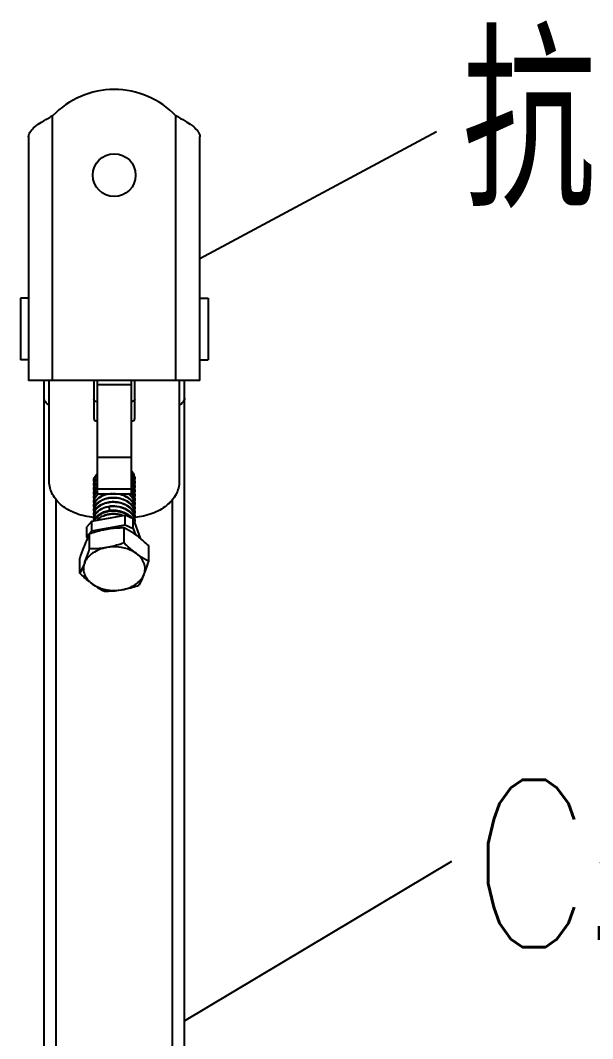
# Model space of a CAD drawing. Extents: x 27938 to 1507990, y 110129 to 923079.
# Drawn here: x 484234 to 485602, y 359780 to 362213 of the extents above; entities that cross this region are included whole.
import ezdxf

# ---------------------------------------------------------------- set-up
doc = ezdxf.new("R2010")
doc.units = 0
doc.header["$LTSCALE"] = 1000
doc.header["$MEASUREMENT"] = 0
doc.layers.add('W_DIM', color=4, linetype='Continuous')
doc.styles.get("Standard").update_dxf_attribs({"font": 'gbenor.shx', "bigfont": 'gbcbig.shx'})
doc.styles.add('wwp100', font='txt.shx', dxfattribs={"width": 0.7, "height": 400, "bigfont": 'hztxt.shx'})
doc.dimstyles.get("Standard").update_dxf_attribs({"dimtxt": 0.18, "dimasz": 0.18, "dimexe": 0.18, "dimexo": 0.0625, "dimgap": 0.09, "dimtad": 0, "dimtih": 1, "dimtoh": 1, "dimdec": 4, "dimzin": 0, "dimdsep": 46, "dimtxsty": 'Standard', "dimcen": 0.09, "dimadec": 0, "dimazin": 0, "dimtfac": 1, "dimtdec": 4, "dimtofl": 0, "dimtmove": 0, "dimatfit": 3, "dimfxl": 1, "dimtolj": 1, "dimtzin": 0, "dimarcsym": 0})

msp = doc.modelspace()

# ---------------------------------------------------------------- linework, layer by layer
for p, q in [((484311.6, 361352.6), (484311.6, 361985.1)), ((484606, 361352.6), (484606, 361985.1)), ((484254.3, 361935.1), (484254.3, 361352.6)), ((484663.2, 361352.6), (484663.2, 361935.1)), ((484254.3, 361548.9), (484234.5, 361548.9)), ((484234.5, 361548.9), (484234.5, 361401.7)), ((484663.2, 361548.9), (484683, 361548.9)), ((484683, 361548.9), (484683, 361401.7)), ((484254.3, 361401.7), (484234.5, 361401.7)), ((484663.2, 361401.7), (484683, 361401.7)), ((484663.2, 361352.6), (484254.3, 361352.6)), ((484291.1, 358782.2), (484291.1, 361352.6)), ((484303.4, 361111), (484303.4, 361352.6)), ((484409.7, 361352.6), (484409.7, 361261.3)), ((484417.9, 361352.6), (484417.9, 361081.7)), ((484417.9, 361342.7), (484499.7, 361342.7)), ((484499.7, 361081.7), (484499.7, 361352.6)), ((484507.8, 361261.3), (484507.8, 361352.6)), ((484614.1, 361352.6), (484614.1, 361111)), ((484626.4, 358782.2), (484626.4, 361352.6)), ((484417.9, 361169.2), (484499.7, 361169.2)), ((484417.9, 361093.6), (484499.7, 361093.6)), ((484417.9, 361081.7), (484499.7, 361081.7)), ((484319.8, 358903.1), (484319.8, 361068.2)), ((484445.6, 361050.5), (484447.7, 361042.1)), ((484597.8, 358903.1), (484597.8, 361068.2)), ((484405.1, 361016.7), (484484.5, 361030.6)), ((484504.3, 361022.2), (484484.5, 361030.6)), ((484484.5, 361007.5), (484484.5, 361030.6)), ((484405.1, 361016.7), (484393.2, 361002.7)), ((484393.2, 360979.6), (484393.2, 361002.7)), ((484405.1, 360993.6), (484405.1, 361016.7)), ((484405.1, 360993.6), (484484.5, 361007.5)), ((484482.4, 360964.3), (484482.4, 361000.2)), ((484484.5, 361007.5), (484504.3, 360999)), ((484504.3, 361022.2), (484520.7, 360975.3)), ((484504.3, 360999), (484504.3, 361022.2)), ((484504.3, 360999), (484509.6, 360983.8)), ((484393.2, 360979.6), (484405.1, 360993.6)), ((484394.6, 360975.4), (484393.2, 360979.6)), ((484399.9, 360949.9), (484399.9, 360985.7)), ((484541.3, 360921), (484541.3, 360956.8)), ((484376.3, 360892.1), (484376.3, 360928))]:
    msp.add_line(p, q)
msp.add_circle((484458.8, 361843.3), 51.1)
for centre, radius, start, end in [((484458.8, 361843.3), 204.4, 43.9455, 136.0545), ((484464.4, 361697.7), 325.5, 117.9978, 119.2622), ((484453.2, 361697.7), 325.5, 60.7378, 62.0022), ((484471.4, 361111.6), 37.9, 39.7045, 41.528), ((484471, 361110), 38.3, 41.2696, 41.5925), ((484478.8, 361114.8), 29.1, 18.4603, 20.6754), ((484479.3, 361116.3), 28.6, 15.9619, 18.4588), ((484432, 361110.3), 22.3, 176.7735, 180.0108), ((484432.3, 361110.3), 22.6, 180.0526, 191.0446), ((484432, 361100.2), 22.3, 176.7894, 180.0075), ((484432.3, 361100.2), 22.6, 180.049, 190.9977), ((484441.8, 361095.9), 33.7, 135.4665, 138.8015), ((484441.8, 361085.8), 33.7, 135.4871, 138.7938), ((484441.8, 361075.7), 33.7, 135.4659, 138.8093), ((484478.8, 361104.7), 29.1, 18.4602, 20.6744), ((484478.8, 361094.6), 29.1, 18.4602, 20.6742), ((484479.3, 361106.1), 28.6, 15.9611, 18.4587), ((484479.3, 361096), 28.6, 15.9615, 18.4587), ((484480.7, 361115.3), 27.1, 350.0725, 359.9827), ((484480.7, 361105.2), 27.1, 350.1241, 359.9724), ((484480.9, 361115.3), 26.9, 2.6981, 5.2477), ((484481, 361115.3), 26.9, 0.008, 2.6973), ((484481, 361105.2), 26.9, 359.9975, 2.695), ((484481, 361095.1), 26.9, 0.011, 2.6839), ((484432, 361090), 22.3, 176.785, 179.9983), ((484432.3, 361090.1), 22.6, 180.0405, 191.0531), ((484432, 361079.9), 22.3, 176.7769, 180.0081), ((484432.3, 361079.9), 22.6, 180.0497, 191.0016), ((484441.8, 361065.6), 33.7, 135.4702, 138.7951), ((484442.5, 361054.8), 34.7, 132.2645, 138.752), ((484444.6, 361052.4), 37.8, 129.2284, 132.3075), ((484456.1, 361018.7), 54.3, 98.9818, 101.0323), ((484471.6, 361071.3), 37.5, 38.3867, 41.6033), ((484471.3, 361069.8), 37.9, 39.969, 41.5624), ((484471.8, 361060.1), 37.3, 37.6353, 41.5837), ((484478.8, 361084.5), 29.1, 18.4603, 20.6751), ((484478.8, 361074.4), 29.1, 18.4602, 20.6743), ((484478.8, 361064.2), 29.1, 18.4602, 20.6747), ((484479.3, 361085.9), 28.6, 15.9624, 18.4588), ((484479.3, 361075.8), 28.6, 15.9612, 18.4587), ((484479.3, 361065.7), 28.6, 15.9616, 18.4587), ((484480.7, 361095.1), 27.1, 350.1633, 359.9862), ((484480.7, 361085), 27.1, 350.0816, 359.9797), ((484480.7, 361074.9), 27.1, 350.141, 359.976), ((484480.9, 361085), 26.9, 2.6985, 5.2581), ((484481, 361085), 26.9, 0.005, 2.6978), ((484481, 361074.9), 26.9, 0.0011, 2.692), ((484432, 361069.8), 22.3, 176.7867, 180.0021), ((484432.3, 361069.8), 22.6, 180.0437, 191.0051), ((484432, 361059.7), 22.3, 176.7795, 180.0015), ((484432.3, 361059.7), 22.6, 180.0437, 191.062), ((484432, 361049.6), 22.3, 176.7801, 180.0075), ((484432.3, 361049.6), 22.6, 180.049, 190.9954), ((484456.1, 361008.3), 54.6, 99.0333, 99.9567), ((484456.5, 361004.9), 58.1, 82.211, 82.5185), ((484478.8, 361054.1), 29.1, 18.4603, 20.6749), ((484478.8, 361044), 29.1, 18.4602, 20.6741), ((484479.3, 361055.5), 28.6, 15.9612, 18.4587), ((484479.1, 361045.4), 28.8, 18.117, 18.456), ((484479.3, 361045.4), 28.6, 15.9641, 18.119), ((484480.7, 361064.8), 27.1, 350.0747, 359.9827), ((484480.8, 361054.6), 27.1, 350.395, 359.9755), ((484480.9, 361064.7), 26.9, 2.6886, 5.2518), ((484481, 361064.7), 26.9, 0.008, 2.6878), ((484481, 361054.6), 26.9, 0.0004, 2.6959), ((484432, 361039.4), 22.3, 176.7856, 179.9966), ((484432.3, 361039.5), 22.6, 180.0384, 191.0179), ((484432, 361029.3), 22.3, 176.7743, 180.0077), ((484432.3, 361029.3), 22.6, 180.0498, 191.0645), ((484456.2, 360976.7), 65.9, 97.4386, 99.2614), ((484456, 360988.9), 53.8, 100.5055, 101.18), ((484456.1, 360988.4), 54.3, 98.9052, 100.5042), ((484478.8, 361033.9), 29.1, 18.4602, 20.6754), ((484478.8, 361023.8), 29.1, 18.4602, 20.6746), ((484478.6, 361013.6), 29.3, 18.4202, 20.7394), ((484479.3, 361035.3), 28.6, 15.9619, 18.4587), ((484479.3, 361025.2), 28.6, 15.9611, 18.4587), ((484479.3, 361015.1), 28.6, 15.8298, 18.459), ((484480.7, 361044.5), 27.1, 350.1504, 359.9814), ((484480.7, 361034.4), 27.1, 350.0711, 359.9827), ((484480.7, 361024.3), 27.1, 350.1078, 359.9722), ((484480.9, 361034.4), 26.9, 2.6938, 5.2451), ((484481, 361044.5), 26.9, 0.0063, 2.6857), ((484481, 361034.4), 26.9, 0.008, 2.693), ((484481, 361024.3), 26.9, 359.9973, 2.6949), ((484432, 361019.2), 22.3, 176.7845, 184.2112), ((484480.8, 361014.1), 27, 2.8574, 5.2194), ((484480.8, 361014.1), 27, 0.0081, 2.8567), ((484480.8, 361014.1), 27.1, 356.5315, 0.0065)]:
    msp.add_arc(centre, radius, start, end)
for points, knots in [([(484254.3, 361935.1), (484254.3, 361944.2), (484266.9, 361958), (484285.9, 361970.7), (484298.6, 361977.9), (484305.3, 361981.7)], [0, 0, 0, 0, 0.388881, 0.673899, 1, 1, 1, 1]), ([(484612.3, 361981.7), (484619, 361977.9), (484631.6, 361970.7), (484650.6, 361958), (484663.2, 361944.2), (484663.2, 361935.1)], [0, 0, 0, 0, 0.326101, 0.611119, 1, 1, 1, 1]), ([(484303.3, 361293.9), (484299.9, 361295.6), (484293.9, 361300), (484291.1, 361307.2), (484291.1, 361310.5)], [0, 0, 0, 0, 0.538137, 1, 1, 1, 1]), ([(484417.9, 361301.8), (484415.9, 361301.8), (484412.1, 361302.6), (484409.7, 361306), (484409.7, 361307.6)], [0, 0, 0, 0, 0.559761, 1, 1, 1, 1]), ([(484507.8, 361307.6), (484507.8, 361306), (484505.4, 361302.6), (484501.7, 361301.8), (484499.7, 361301.8)], [0, 0, 0, 0, 0.440239, 1, 1, 1, 1]), ([(484626.4, 361310.5), (484626.4, 361307.2), (484623.7, 361300), (484617.7, 361295.6), (484614.2, 361293.9)], [0, 0, 0, 0, 0.461863, 1, 1, 1, 1]), ([(484409.7, 361261.3), (484409.7, 361259.7), (484412.1, 361256.3), (484415.9, 361255.5), (484417.9, 361255.5)], [0, 0, 0, 0, 0.440239, 1, 1, 1, 1]), ([(484499.7, 361255.5), (484501.7, 361255.5), (484505.4, 361256.3), (484507.8, 361259.7), (484507.8, 361261.3)], [0, 0, 0, 0, 0.559761, 1, 1, 1, 1]), ([(484409.7, 361111.5), (484409.7, 361114.8), (484411.2, 361121.6), (484415.3, 361127.1), (484417.8, 361129.6)], [0, 0, 0, 0, 0.479607, 1, 1, 1, 1]), ([(484417.8, 361128.4), (484415.5, 361126), (484411.6, 361120.9), (484409.9, 361114.6), (484409.7, 361111.5)], [0, 0, 0, 0, 0.520009, 1, 1, 1, 1]), ([(484499.7, 361126.5), (484500.5, 361125.7), (484503.2, 361122.3), (484505.4, 361118.3), (484506.4, 361115.2)], [0, 0, 0, 0, 0.25985, 1, 1, 1, 1]), ([(484506, 361115), (484505.7, 361115.9), (484504.1, 361119.6), (484501.7, 361123), (484499.7, 361125.3)], [0, 0, 0, 0, 0.242549, 1, 1, 1, 1]), ([(484506, 361125.1), (484505.7, 361126), (484504.1, 361129.7), (484501.8, 361133), (484499.8, 361135.3)], [0, 0, 0, 0, 0.242679, 1, 1, 1, 1]), ([(484500.5, 361135.8), (484501.1, 361135), (484503.6, 361131.8), (484505.5, 361128.1), (484506.4, 361125.3)], [0, 0, 0, 0, 0.25881, 1, 1, 1, 1]), ([(484410.2, 361025), (484396, 361026.3), (484368.8, 361032.2), (484333.8, 361051), (484309.5, 361078), (484303.4, 361100.4), (484303.4, 361111)], [0, 0, 0, 0, 0.288185, 0.553327, 0.788006, 1, 1, 1, 1]), ([(484417.7, 361118.3), (484415.4, 361115.9), (484411.6, 361110.7), (484409.9, 361104.4), (484409.7, 361101.4)], [0, 0, 0, 0, 0.519993, 1, 1, 1, 1]), ([(484409.7, 361101.4), (484409.7, 361104.4), (484411, 361110.5), (484414.3, 361115.7), (484416.4, 361118.1)], [0, 0, 0, 0, 0.482588, 1, 1, 1, 1]), ([(484417.8, 361108.1), (484415.5, 361105.8), (484411.6, 361100.6), (484409.9, 361094.3), (484409.7, 361091.3)], [0, 0, 0, 0, 0.52002, 1, 1, 1, 1]), ([(484409.7, 361091.3), (484409.7, 361094.2), (484411, 361100.4), (484414.4, 361105.6), (484416.4, 361108)], [0, 0, 0, 0, 0.482583, 1, 1, 1, 1]), ([(484417.8, 361098), (484415.5, 361095.7), (484411.6, 361090.5), (484409.9, 361084.2), (484409.7, 361081.2)], [0, 0, 0, 0, 0.520002, 1, 1, 1, 1]), ([(484409.7, 361081.2), (484409.7, 361084.1), (484411, 361090.3), (484414.3, 361095.5), (484416.4, 361097.9)], [0, 0, 0, 0, 0.482587, 1, 1, 1, 1]), ([(484499.7, 361116.5), (484500.4, 361115.6), (484503.2, 361112.2), (484505.4, 361108.2), (484506.4, 361105.1)], [0, 0, 0, 0, 0.25988, 1, 1, 1, 1]), ([(484506, 361104.9), (484505.7, 361105.8), (484504.1, 361109.5), (484501.7, 361112.9), (484499.7, 361115.2)], [0, 0, 0, 0, 0.242552, 1, 1, 1, 1]), ([(484499.7, 361106.3), (484500.4, 361105.5), (484503.2, 361102), (484505.4, 361098.1), (484506.4, 361095)], [0, 0, 0, 0, 0.259876, 1, 1, 1, 1]), ([(484506, 361094.8), (484505.7, 361095.7), (484504.1, 361099.4), (484501.7, 361102.8), (484499.7, 361105.1)], [0, 0, 0, 0, 0.242544, 1, 1, 1, 1]), ([(484614.1, 361111), (484614.1, 361100.5), (484608, 361078.1), (484583.9, 361051.2), (484549.1, 361032.3), (484522, 361026.4), (484507.8, 361025)], [0, 0, 0, 0, 0.212085, 0.446759, 0.711828, 1, 1, 1, 1]), ([(484417.8, 361087.9), (484415.4, 361085.6), (484411.6, 361080.4), (484409.9, 361074.1), (484409.7, 361071.1)], [0, 0, 0, 0, 0.520001, 1, 1, 1, 1]), ([(484409.7, 361071.1), (484409.7, 361074), (484411, 361080.1), (484414.4, 361085.4), (484416.4, 361087.7)], [0, 0, 0, 0, 0.482586, 1, 1, 1, 1]), ([(484422.4, 361081.8), (484418.8, 361079.2), (484412.8, 361073.1), (484410, 361064.8), (484409.7, 361060.9)], [0, 0, 0, 0, 0.52908, 1, 1, 1, 1]), ([(484454.2, 361081.7), (484448.5, 361081.5), (484437.6, 361079.8), (484423.2, 361073.3), (484413, 361063.4), (484410, 361054.9), (484409.7, 361050.8)], [0, 0, 0, 0, 0.291873, 0.559175, 0.79302, 1, 1, 1, 1]), ([(484409.7, 361060.9), (484409.7, 361063.9), (484411, 361070), (484414.3, 361075.2), (484416.4, 361077.6)], [0, 0, 0, 0, 0.482585, 1, 1, 1, 1]), ([(484416.4, 361067.5), (484418, 361069.3), (484425.6, 361076.3), (484435.8, 361080.3), (484443.6, 361081.8)], [0, 0, 0, 0, 0.228177, 1, 1, 1, 1]), ([(484416.4, 361057.4), (484421.8, 361063.6), (484433.9, 361070.1), (484451.4, 361073.2), (484465.8, 361072.8), (484479.6, 361069.4), (484491.7, 361063.4), (484501.2, 361055), (484505.2, 361048), (484506.4, 361044.4)], [0, 0, 0, 0, 0.235001, 0.369196, 0.507414, 0.643709, 0.772807, 0.891505, 1, 1, 1, 1]), ([(484447.6, 361072.4), (484449.3, 361072.7), (484456.4, 361073.5), (484463.7, 361072.9), (484468.9, 361071.8)], [0, 0, 0, 0, 0.247797, 1, 1, 1, 1]), ([(484506, 361054.3), (484504.5, 361058.3), (484499.4, 361066.1), (484487.8, 361074.8), (484473.2, 361080.4), (484462.6, 361081.7), (484457.2, 361081.8)], [0, 0, 0, 0, 0.218898, 0.461373, 0.725247, 1, 1, 1, 1]), ([(484469.5, 361081.8), (484473.9, 361081), (484482.2, 361078.5), (484493.1, 361072.4), (484501.6, 361064.4), (484505.3, 361057.8), (484506.4, 361054.5)], [0, 0, 0, 0, 0.276521, 0.537648, 0.778453, 1, 1, 1, 1]), ([(484506, 361064.4), (484504.7, 361067.8), (484500.7, 361074.5), (484494.9, 361079.5), (484491.6, 361081.8)], [0, 0, 0, 0, 0.478395, 1, 1, 1, 1]), ([(484493.4, 361081.7), (484496.4, 361079.4), (484501.7, 361074.4), (484505.3, 361067.9), (484506.4, 361064.6)], [0, 0, 0, 0, 0.520421, 1, 1, 1, 1]), ([(484499.7, 361086.1), (484500.4, 361085.2), (484503.2, 361081.8), (484505.4, 361077.8), (484506.4, 361074.7)], [0, 0, 0, 0, 0.259878, 1, 1, 1, 1]), ([(484506, 361084.6), (484505.7, 361085.5), (484504.2, 361088.9), (484502.2, 361092), (484500.4, 361094.1)], [0, 0, 0, 0, 0.243219, 1, 1, 1, 1]), ([(484501, 361094.6), (484501.6, 361093.9), (484503.8, 361090.8), (484505.5, 361087.5), (484506.4, 361084.8)], [0, 0, 0, 0, 0.258068, 1, 1, 1, 1]), ([(484506, 361074.5), (484505.7, 361075.2), (484504.5, 361078.2), (484502.8, 361080.9), (484501.3, 361082.9)], [0, 0, 0, 0, 0.244171, 1, 1, 1, 1]), ([(484506, 361044.2), (484504.4, 361048.5), (484498.8, 361056.8), (484486, 361065.7), (484470.2, 361071), (484453.2, 361072.3), (484436.7, 361069.4), (484422.8, 361062.8), (484412.9, 361053.1), (484410, 361044.7), (484409.7, 361040.7)], [0, 0, 0, 0, 0.114222, 0.241564, 0.380183, 0.523375, 0.662466, 0.789658, 0.901085, 1, 1, 1, 1]), ([(484409.7, 361050.8), (484409.7, 361053.8), (484411, 361059.9), (484414.3, 361065.1), (484416.4, 361067.5)], [0, 0, 0, 0, 0.482588, 1, 1, 1, 1]), ([(484506, 361034), (484504.4, 361038.3), (484498.8, 361046.7), (484486, 361055.6), (484470.2, 361060.9), (484453.2, 361062.1), (484436.7, 361059.3), (484422.8, 361052.7), (484412.9, 361043), (484410, 361034.6), (484409.7, 361030.6)], [0, 0, 0, 0, 0.11422, 0.241557, 0.38018, 0.523371, 0.662464, 0.789655, 0.901082, 1, 1, 1, 1]), ([(484409.7, 361040.7), (484409.7, 361043.6), (484411, 361049.8), (484414.4, 361055), (484416.4, 361057.4)], [0, 0, 0, 0, 0.482586, 1, 1, 1, 1]), ([(484445.6, 361050.5), (484440.8, 361049.7), (484431.8, 361047.2), (484420.2, 361040.5), (484412.2, 361031.4), (484409.9, 361024), (484409.7, 361020.5)], [0, 0, 0, 0, 0.290521, 0.554658, 0.788516, 1, 1, 1, 1]), ([(484416.4, 361047.3), (484421.8, 361053.4), (484433.9, 361060), (484451.4, 361063.1), (484465.8, 361062.7), (484479.6, 361059.3), (484491.7, 361053.3), (484501.2, 361044.9), (484505.2, 361037.8), (484506.4, 361034.2)], [0, 0, 0, 0, 0.234995, 0.369193, 0.507415, 0.643708, 0.772808, 0.891506, 1, 1, 1, 1]), ([(484416.4, 361037.1), (484418.1, 361039), (484426.2, 361046.4), (484437, 361050.4), (484445.3, 361051.7)], [0, 0, 0, 0, 0.22749, 1, 1, 1, 1]), ([(484444.5, 361051.6), (484446.6, 361052), (484455, 361053.4), (484463.7, 361052.8), (484470, 361051.3)], [0, 0, 0, 0, 0.246468, 1, 1, 1, 1]), ([(484445.3, 361051.7), (484451.7, 361052.8), (484464.8, 361053.1), (484483.3, 361048.2), (484498.3, 361038.6), (484504.8, 361029.1), (484506.4, 361024.1)], [0, 0, 0, 0, 0.271171, 0.538307, 0.783282, 1, 1, 1, 1]), ([(484506, 361023.9), (484504.2, 361028.7), (484497.6, 361037.9), (484482.7, 361047.1), (484464.7, 361051.8), (484451.9, 361051.6), (484445.6, 361050.5)], [0, 0, 0, 0, 0.217951, 0.46337, 0.729831, 1, 1, 1, 1]), ([(484447.6, 361062.3), (484448.9, 361062.5), (484454.4, 361063.2), (484460, 361063), (484464.1, 361062.5)], [0, 0, 0, 0, 0.247252, 1, 1, 1, 1]), ([(484409.7, 361030.6), (484409.7, 361033.5), (484411, 361039.7), (484414.3, 361044.9), (484416.4, 361047.3)], [0, 0, 0, 0, 0.482586, 1, 1, 1, 1]), ([(484409.7, 361020.5), (484409.7, 361023.4), (484411, 361029.5), (484414.3, 361034.8), (484416.4, 361037.1)], [0, 0, 0, 0, 0.482589, 1, 1, 1, 1]), ([(484411, 361017.8), (484411.3, 361018.6), (484412.6, 361022), (484414.6, 361025), (484416.4, 361027)], [0, 0, 0, 0, 0.241445, 1, 1, 1, 1]), ([(484496.8, 361025.5), (484490.9, 361031.1), (484479.2, 361037.1), (484462.6, 361040.3), (484449.4, 361040.3), (484436.9, 361037.8), (484423.1, 361032), (484414.6, 361024.1), (484411.8, 361017.9)], [0, 0, 0, 0, 0.255096, 0.39268, 0.530602, 0.663916, 0.788307, 1, 1, 1, 1]), ([(484416.4, 361027), (484418.1, 361028.9), (484426.3, 361036.3), (484437.2, 361040.3), (484445.6, 361041.7)], [0, 0, 0, 0, 0.227377, 1, 1, 1, 1]), ([(484417.6, 361019), (484424.7, 361026.4), (484440.8, 361033.2), (484462.5, 361034), (484474, 361031.7), (484479.4, 361029.8)], [0, 0, 0, 0, 0.470214, 0.736055, 1, 1, 1, 1]), ([(484431.8, 361028.6), (484435.3, 361030.5), (484450.9, 361036.3), (484469, 361034.9), (484480.7, 361030)], [0, 0, 0, 0, 0.239303, 1, 1, 1, 1]), ([(484447.7, 361042), (484457.8, 361043.3), (484477.8, 361041.6), (484495.5, 361030.9), (484501.2, 361023.7)], [0, 0, 0, 0, 0.526254, 1, 1, 1, 1]), ([(484447.7, 361042.1), (484449.5, 361042.3), (484456.8, 361043.1), (484464.2, 361042.5), (484469.6, 361041.3)], [0, 0, 0, 0, 0.247915, 1, 1, 1, 1]), ([(484482.4, 361000.2), (484479, 361000.1), (484465.2, 360999.9), (484451.4, 360998.5), (484441.1, 360996.7)], [0, 0, 0, 0, 0.246121, 1, 1, 1, 1]), ([(484511.8, 360982.3), (484509.4, 360984), (484500, 360990.7), (484489.9, 360996.4), (484482.4, 361000.2)], [0, 0, 0, 0, 0.263099, 1, 1, 1, 1]), ([(484399.9, 360985.7), (484398.9, 360983.9), (484394.6, 360975.7), (484390.8, 360967.2), (484388.1, 360960.6)], [0, 0, 0, 0, 0.226572, 1, 1, 1, 1]), ([(484441.1, 360996.7), (484437.6, 360996.1), (484423.7, 360993.3), (484410, 360989.2), (484399.9, 360985.7)], [0, 0, 0, 0, 0.248499, 1, 1, 1, 1]), ([(484541.3, 360956.8), (484538.9, 360959.2), (484529.5, 360968.1), (484519.6, 360976.6), (484511.8, 360982.3)], [0, 0, 0, 0, 0.257895, 1, 1, 1, 1]), ([(484388.1, 360960.6), (484387, 360958.1), (484382.8, 360947.4), (484379, 360936.4), (484376.3, 360928)], [0, 0, 0, 0, 0.233658, 1, 1, 1, 1]), ([(484441.1, 360953.3), (484435, 360952.3), (484423.3, 360949.1), (484407.8, 360941.1), (484395.5, 360930.6), (484389.9, 360921.8), (484388.1, 360917.3)], [0, 0, 0, 0, 0.27851, 0.540172, 0.780428, 1, 1, 1, 1]), ([(484441.1, 360953.3), (484437.6, 360952.7), (484424, 360950.7), (484410.2, 360949.9), (484399.9, 360949.9)], [0, 0, 0, 0, 0.254083, 1, 1, 1, 1]), ([(484482.4, 360964.3), (484479, 360963.1), (484465.5, 360958.7), (484451.6, 360955.2), (484441.1, 360953.3)], [0, 0, 0, 0, 0.251163, 1, 1, 1, 1]), ([(484511.8, 360938.9), (484507.2, 360942.3), (484485.7, 360954.2), (484459.5, 360956.5), (484441.1, 360953.3)], [0, 0, 0, 0, 0.235366, 1, 1, 1, 1]), ([(484511.8, 360938.9), (484509.3, 360940.7), (484499, 360948.7), (484489.4, 360957.4), (484482.4, 360964.3)], [0, 0, 0, 0, 0.240981, 1, 1, 1, 1]), ([(484388.1, 360917.3), (484389.1, 360919.8), (484393.3, 360930.5), (484397.1, 360941.5), (484399.9, 360949.9)], [0, 0, 0, 0, 0.233658, 1, 1, 1, 1]), ([(484529.5, 360888.4), (484531.2, 360892.6), (484533.2, 360901.8), (484530.9, 360915.8), (484523.5, 360928.8), (484516.1, 360935.8), (484511.8, 360938.9)], [0, 0, 0, 0, 0.238229, 0.47528, 0.726056, 1, 1, 1, 1]), ([(484511.8, 360938.9), (484514.2, 360937.1), (484523.7, 360930.5), (484533.7, 360924.8), (484541.3, 360921)], [0, 0, 0, 0, 0.263099, 1, 1, 1, 1]), ([(484388.1, 360917.3), (484387.1, 360914.9), (484383.5, 360906.4), (484379.5, 360898), (484376.3, 360892.1)], [0, 0, 0, 0, 0.275005, 1, 1, 1, 1]), ([(484388.1, 360917.3), (484386.3, 360913), (484384.3, 360903.9), (484386.6, 360889.8), (484394, 360876.8), (484401.5, 360869.9), (484405.7, 360866.7)], [0, 0, 0, 0, 0.238229, 0.47528, 0.726056, 1, 1, 1, 1]), ([(484529.5, 360888.4), (484530.5, 360890.9), (484534.7, 360901.6), (484538.5, 360912.6), (484541.3, 360921)], [0, 0, 0, 0, 0.233658, 1, 1, 1, 1]), ([(484405.7, 360866.7), (484403.2, 360868.6), (484392.9, 360876.5), (484383.3, 360885.3), (484376.3, 360892.1)], [0, 0, 0, 0, 0.240981, 1, 1, 1, 1]), ([(484476.4, 360852.3), (484482.5, 360853.4), (484494.2, 360856.5), (484509.8, 360864.5), (484522, 360875.1), (484527.6, 360883.9), (484529.5, 360888.4)], [0, 0, 0, 0, 0.27851, 0.540172, 0.780428, 1, 1, 1, 1]), ([(484529.5, 360888.4), (484528.5, 360886), (484524.9, 360877.5), (484520.9, 360869.2), (484517.7, 360863.3)], [0, 0, 0, 0, 0.275005, 1, 1, 1, 1]), ([(484405.7, 360866.7), (484408.2, 360864.9), (484417.6, 360858.3), (484427.6, 360852.6), (484435.2, 360848.8)], [0, 0, 0, 0, 0.263099, 1, 1, 1, 1]), ([(484405.7, 360866.7), (484410.4, 360863.3), (484431.9, 360851.4), (484458, 360849.1), (484476.4, 360852.3)], [0, 0, 0, 0, 0.235366, 1, 1, 1, 1]), ([(484476.4, 360852.3), (484479.9, 360852.9), (484493.9, 360855.7), (484507.6, 360859.8), (484517.7, 360863.3)], [0, 0, 0, 0, 0.248499, 1, 1, 1, 1]), ([(484435.2, 360848.8), (484438.6, 360848.8), (484452.4, 360849.1), (484466.2, 360850.5), (484476.4, 360852.3)], [0, 0, 0, 0, 0.246121, 1, 1, 1, 1])]:
    msp.add_open_spline(points, degree=3, knots=knots)
for points in [[(484507.7, 361117.8), (484507.5, 361119.9), (484507.1, 361122), (484506.4, 361124.1)], [(484506.8, 361124.1), (484507.5, 361121.7), (484507.8, 361119.1), (484507.8, 361116.6)], [(484507.8, 361106.5), (484507.7, 361109), (484507.2, 361111.5), (484506.4, 361113.9)], [(484507.8, 361096.4), (484507.7, 361098.9), (484507.2, 361101.4), (484506.4, 361103.8)], [(484506.8, 361114), (484507.5, 361111.6), (484507.8, 361109), (484507.8, 361106.5)], [(484506.8, 361103.9), (484507.5, 361101.5), (484507.8, 361098.9), (484507.8, 361096.4)], [(484507.7, 361087.4), (484507.5, 361089.6), (484507.1, 361091.7), (484506.4, 361093.7)], [(484507.8, 361076.1), (484507.7, 361078.6), (484507.2, 361081.2), (484506.4, 361083.6)], [(484507.7, 361067.2), (484507.5, 361069.3), (484507.1, 361071.4), (484506.4, 361073.5)], [(484506.8, 361093.8), (484507.5, 361091.3), (484507.8, 361088.8), (484507.8, 361086.2)], [(484506.8, 361083.6), (484507.5, 361081.2), (484507.8, 361078.7), (484507.8, 361076.1)], [(484506.8, 361073.5), (484507.5, 361071.1), (484507.8, 361068.5), (484507.8, 361066)], [(484507.8, 361055.9), (484507.7, 361058.4), (484507.2, 361060.9), (484506.4, 361063.3)], [(484507.8, 361045.8), (484507.7, 361048.3), (484507.2, 361050.8), (484506.4, 361053.2)], [(484506.8, 361063.4), (484507.5, 361061), (484507.8, 361058.4), (484507.8, 361055.9)], [(484506.8, 361053.3), (484507.5, 361050.9), (484507.8, 361048.3), (484507.8, 361045.8)], [(484507.7, 361036.8), (484507.5, 361039), (484507.1, 361041.1), (484506.4, 361043.1)], [(484507.8, 361025.5), (484507.7, 361028.1), (484507.2, 361030.6), (484506.4, 361033)], [(484506.8, 361043.2), (484507.5, 361040.7), (484507.8, 361038.2), (484507.8, 361035.6)], [(484506.8, 361033.1), (484507.5, 361030.6), (484507.8, 361028.1), (484507.8, 361025.5)], [(484507.7, 361016.5), (484507.5, 361018.6), (484507.1, 361020.8), (484506.4, 361022.8)], [(484506.8, 361022.9), (484507.5, 361020.5), (484507.8, 361017.9), (484507.8, 361015.4)]]:
    msp.add_open_spline(points, degree=3)

# ---------------------------------------------------------------- texts
at = {"layer": 'W_DIM', "color": 7, "style": 'wwp100', "width": 0.8}
for s, p in [('抗震连接座A', (485289.6, 361767.1)), ('C型槽钢', (485310.5, 359998.4))]:
    msp.add_text(s, height=400, dxfattribs=at).set_placement(p)

# ---------------------------------------------------------------- leaders
for points in [[(484663.2, 361643.8), (485228.4, 361947.2)], [(484626.4, 359822.4), (485265, 360204.2)]]:
    msp.add_leader(points, dimstyle='Standard', override={"dimgap": 20})

doc.saveas('drawing.dxf')
